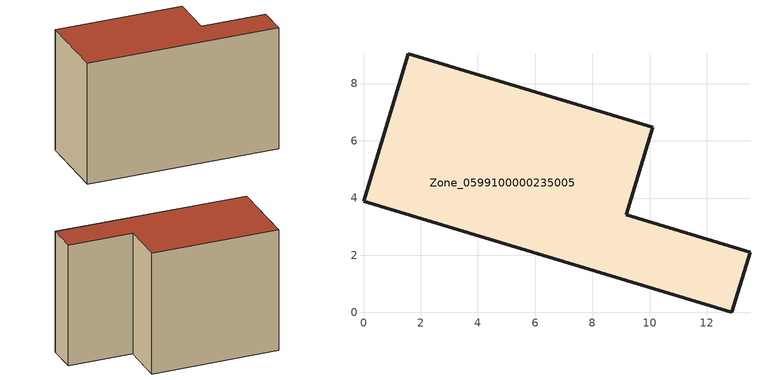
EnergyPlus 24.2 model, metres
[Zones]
Zone_0599100000235005
 floor ground (C_G): 0,3.88 1.56,9.05 10.11,6.47 9.19,3.41 13.51,2.11 12.88,0 z0
 wall outside (C_F): 1.56,9.05 0,3.88 12.88,0 13.51,2.11 9.19,3.41 10.11,6.47 1.56,9.05 z0:8.71
 roof outside (C_R): 0,3.88 12.88,0 13.51,2.11 9.19,3.41 10.11,6.47 1.56,9.05 z8.71
[BUILDING]
Pand.0599100000235005: North Axis=0; Terrain=City; Loads Convergence Tolerance Value=0.04; Temperature Convergence Tolerance Value=0.4; Solar Distribution=FullExterior; Maximum Number of Warmup Days=25; Minimum Number of Warmup Days=1
[Site:Location]
Rotterdam.The.Hague.AP_ZH_NLD Design_Conditions: Latitude=51.96; Longitude=4.45; Time Zone=1; Elevation=-4.5
[SITE:GROUNDTEMPERATURE:BUILDINGSURFACE]
18, 18, 18, 18, 18, 18, 18, 18, 18, 18, 18, 18
[MATERIAL] Thermal Absorptance=0.9; Solar Absorptance=0.7; Visible Absorptance=0.7
Name | Roughness | Thickness | Conductivity | Density | Specific Heat
G.TI.1975-1991 | MediumSmooth | 0.15 | 0.288461 | 540 | 1210
F.TI.1975-1991 | Rough | 0.3 | 0.230769 | 1920 | 840
R.TI.1975-1991 | MediumRough | 0.2 | 0.153846 | 1500 | 1000
[CONSTRUCTION]
C_G: G.TI.1975-1991
C_F: F.TI.1975-1991
C_R: R.TI.1975-1991
[ZONE]
Zone_0599100000235005: Type=1; Multiplier=1; Ceiling Height=Autocalculate; Volume=Autocalculate; Floor Area=autocalculate; Part of Total Floor Area=Yes
[ZONEINFILTRATION:DESIGNFLOWRATE]
Infil_Zone_0599100000235005: Zone or ZoneList or Space or SpaceList=Zone_0599100000235005; Schedule=AlwaysOn; Design Flow Rate Calculation Method=Flow/Area; Flow Rate per Floor Area=0.003; Constant Term Coefficient=1; Temperature Term Coefficient=0; Velocity Term Coefficient=0; Velocity Squared Term Coefficient=0
[HVACTEMPLATE:ZONE:IDEALLOADSAIRSYSTEM]
Zone_0599100000235005: Maximum Heating Supply Air Temperature=50; Minimum Cooling Supply Air Temperature=13; Maximum Heating Supply Air Humidity Ratio=0.0156; Minimum Cooling Supply Air Humidity Ratio=0.0077; Heating Limit=NoLimit; Cooling Limit=NoLimit; Dehumidification Control Type=ConstantSensibleHeatRatio; Cooling Sensible Heat Ratio=0.7; Dehumidification Setpoint=60; Humidification Control Type=None; Humidification Setpoint=30; Outdoor Air Method=None; Outdoor Air Flow Rate per Person=0.00944; Outdoor Air Flow Rate per Zone Floor Area=0; Outdoor Air Flow Rate per Zone=0; Demand Controlled Ventilation Type=None; Outdoor Air Economizer Type=NoEconomizer; Heat Recovery Type=None; Sensible Heat Recovery Effectiveness=0.7; Latent Heat Recovery Effectiveness=0.65
[ZONECONTROL:THERMOSTAT]
ThermostatControl_Zone_0599100000235005: Zone or ZoneList=Zone_0599100000235005; Control Type Schedule=DualSetpointControlType; Control 1=Thermostat_Zone_0599100000235005; Temperature Difference Between Cutout And Setpoint=0
[THERMOSTATSETPOINT:DUALSETPOINT]
Thermostat_Zone_0599100000235005: Heating Setpoint Temperature Schedule=HeatingSetpoint_Zone_0599100000235005; Cooling Setpoint Temperature Schedule=CoolingSetpoint_Zone_0599100000235005
[SCHEDULE:COMPACT]
HeatingSetpoint_Zone_0599100000235005: Through: 12/31, For: AllDays, Until: 24:00, 21
CoolingSetpoint_Zone_0599100000235005: Through: 12/31, For: AllDays, Until: 24:00, 24
DualSetpointControlType: Through: 12/31, For: AllDays, Until: 24:00, 4
AlwaysOn: Through: 12/31, For: AllDays, Until: 24:00, 1
